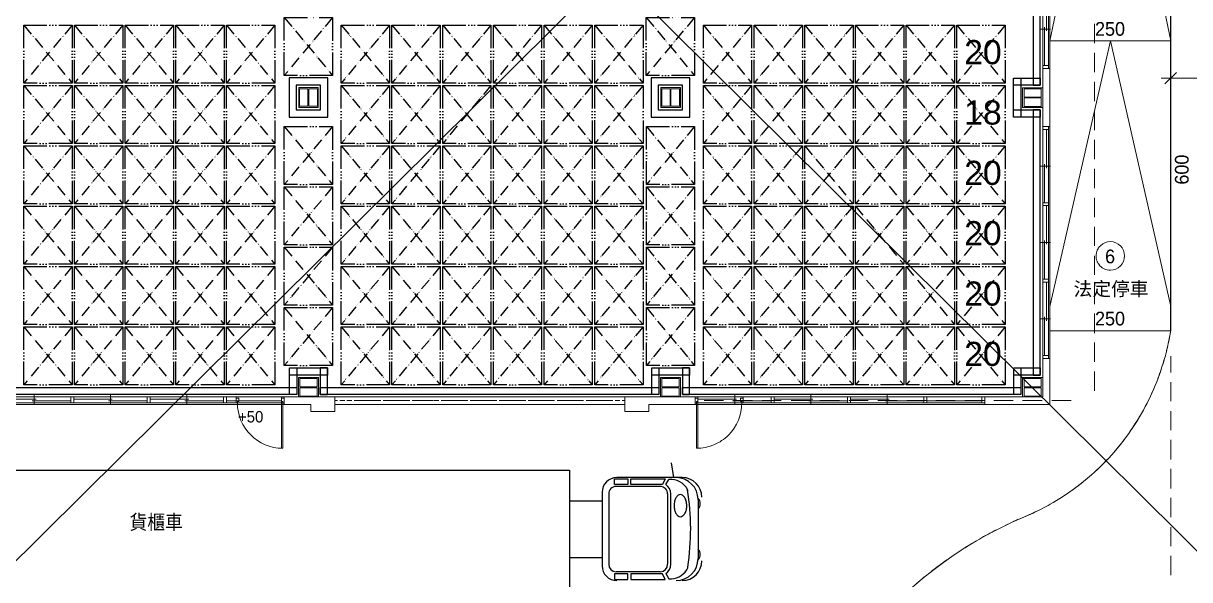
# Model space of a CAD drawing. Header units: millimetres. Extents: x -15161 to 10473752, y -72817 to 33960.
# Drawn here: x 10478 to 12894, y 113 to 1265 of the extents above; entities that cross this region are included whole.
import ezdxf

# ---------------------------------------------------------------- set-up
doc = ezdxf.new("R2010")
doc.units = ezdxf.units.MM
doc.linetypes.add('ACAD_ISO06W100', pattern=[36, 24, -3, 0, -3, 0, -3, 0, -3])
for name, color, linetype in [('PDF_幾何圖形', 7, 'Continuous'), ('PDF_文字', 7, 'Continuous'), ('棧板', 4, 'Continuous')]:
    doc.layers.add(name, color=color, linetype=linetype)
doc.styles.add('PDF PMingLiU', font='PMingLiU.ttf')
doc.styles.get("Standard").update_dxf_attribs({"font": 'arial.ttf'})
doc.styles.add('正黑', font='Microsoft JhengHei.ttf', dxfattribs={"width": 0.9})

# ---------------------------------------------------------------- blocks, each defined once
blk = doc.blocks.new('拆除後的建築底圖1131126')
at = {"layer": 'PDF_幾何圖形', "lineweight": 0}
for points in [[(13204.8, 3028.9), (12854.7, 3028.9, -0.000209), (12854.3, 625.2)], [(13203.6, 660.3, 0.011407), (13204.8, 702.3, -0.254152), (12816.2, -11.6)], [(12843.7, 576.5, -0.029059), (12822.9, 515.1, -0.063435), (12758.2, 402.5, -0.131849), (12552, 242.9, 0.263444), (12040.5, -420.6), (12269.6, -391.4), (12411, -373.2, -0.124958), (12546.5, -169.9, -0.064904), (12646.8, -99.2)], [(10921.4, 478.7, 0.412784), (11015.4, 384.7), (11015.4, 478.7), (11012.5, 478.7), (11012.5, 384.7)], [(11908.4, 391.9, -0.098021), (11872.4, 384.7), (11872.4, 478.7), (11875.4, 478.7), (11875.4, 384.7)]]:
    blk.add_lwpolyline(points, format="xyb", dxfattribs=at)
for points in [[(12854.7, 1228.6), (12729.8, 1828.5), (12604.5, 1228.6), (12729.8, 1828.5)], [(12604.5, 1228.6), (12604.5, 1828.5), (12854.7, 1828.5), (12854.7, 1228.6)], [(12854.7, 1828.5), (12854.7, 1228.6), (12604.5, 1228.6), (12604.5, 1828.5)], [(12589.6, 1171.4), (12589.6, 1651.1), (12604.5, 1651.1), (12604.5, 1171.4)], [(12854.7, 678.1), (12729.8, 1228.6), (12604.5, 678.1), (12729.8, 1228.6)], [(12604.5, 628.2), (12604.5, 1228.6), (12854.7, 1228.6), (12854.7, 628.2)], [(12854.7, 1228.6), (12854.7, 628.2), (12604.5, 628.2), (12604.5, 1228.6)], [(11048.5, 1093.1), (11048.5, 1090.5), (11088.7, 1090.5), (11088.7, 1093.1), (11069.6, 1093.1), (11069.6, 1129.1), (11088.7, 1129.1), (11088.7, 1132), (11048.5, 1132), (11048.5, 1129.1), (11067.5, 1129.1), (11067.5, 1093.1)], [(11048.5, 1093.1), (11048.5, 1129.1), (11050.2, 1129.1), (11050.2, 1093.1)], [(11087, 1093.1), (11087, 1129.1), (11088.7, 1129.1), (11088.7, 1093.1)], [(11798.3, 1093.1), (11798.3, 1090.5), (11839, 1090.5), (11839, 1093.1), (11819.5, 1093.1), (11819.5, 1129.1), (11839, 1129.1), (11839, 1132), (11798.3, 1132), (11798.3, 1129.1), (11817.8, 1129.1), (11817.8, 1093.1)], [(11798.3, 1093.1), (11798.3, 1129.1), (11800.4, 1129.1), (11800.4, 1093.1)], [(11837.3, 1093.1), (11837.3, 1129.1), (11839, 1129.1), (11839, 1093.1)], [(12586.7, 1090.9), (12589.6, 1090.9), (12589.6, 1131.6), (12586.7, 1131.6), (12586.7, 1112.1), (12551.1, 1112.1), (12551.1, 1131.6), (12548.1, 1131.6), (12548.1, 1090.9), (12551.1, 1090.9), (12551.1, 1110.4), (12586.7, 1110.4)], [(12551.1, 1129.5), (12551.1, 1131.6), (12586.7, 1131.6), (12586.7, 1129.5)], [(12551.1, 1090.9), (12551.1, 1092.6), (12586.7, 1092.6), (12586.7, 1090.9)], [(12854.7, 575.7), (12854.7, 541.8)], [(11086.6, 491), (11089.1, 491), (11089.1, 531.2), (11086.6, 531.2), (11086.6, 512.2), (11050.6, 512.2), (11050.6, 531.2), (11048, 531.2), (11048, 491), (11050.6, 491), (11050.6, 510), (11086.6, 510)], [(11050.6, 529.5), (11050.6, 531.2), (11086.6, 531.2), (11086.6, 529.5)], [(11836.8, 491), (11839.4, 491), (11839.4, 531.2), (11836.8, 531.2), (11836.8, 512.2), (11800.8, 512.2), (11800.8, 531.2), (11797.9, 531.2), (11797.9, 491), (11800.8, 491), (11800.8, 510), (11836.8, 510)], [(11800.8, 529.5), (11800.8, 531.2), (11836.8, 531.2), (11836.8, 529.5)], [(12586.7, 491), (12589.6, 491), (12589.6, 531.2), (12586.7, 531.2), (12586.7, 512.2), (12551.1, 512.2), (12551.1, 531.2), (12548.1, 531.2), (12548.1, 491), (12551.1, 491), (12551.1, 510), (12586.7, 510)], [(12551.1, 529.5), (12551.1, 531.2), (12586.7, 531.2), (12586.7, 529.5)], [(12854.7, 521.9), (12854.7, 482.1)], [(10282.5, 168.8), (10282.5, 145.9), (10289.3, 145.9), (10289.3, 73.9), (10354.1, 73.9), (10354.1, 475.7), (10418.4, 475.7), (11018.4, 475.7), (11073.4, 475.7), (11073.4, 460.9), (11123.4, 460.9), (11123.4, 491), (11018.4, 491), (10418.4, 491), (10339.3, 491), (10339.3, 216.2), (10282.5, 216.2), (10282.5, 168.8)], [(11050.6, 491), (11050.6, 492.7), (11086.6, 492.7), (11086.6, 491)], [(11800.8, 491), (11800.8, 492.7), (11836.8, 492.7), (11836.8, 491)], [(12551.1, 491), (12551.1, 492.7), (12586.7, 492.7), (12586.7, 491)], [(12854.7, 461.8), (12854.7, 422)], [(12854.7, 402.1), (12854.7, 361.8)], [(12854.7, 341.9), (12854.7, 301.7)], [(12854.7, 281.8), (12854.7, 242)], [(12854.7, 221.7), (12854.7, 181.9)], [(12854.7, 162), (12854.7, 121.8)]]:
    blk.add_lwpolyline(points, close=True, dxfattribs=at)
at = {"layer": 'PDF_幾何圖形', "lineweight": 5}
for points in [[(12604.5, 1228.6), (12604.5, 1828.5), (12854.7, 1828.5), (12854.7, 1228.6)], [(12604.5, 628.2), (12604.5, 1228.6), (12854.7, 1228.6), (12854.7, 628.2)]]:
    blk.add_lwpolyline(points, close=True, dxfattribs=at)
at = {"layer": 'PDF_幾何圖形', "lineweight": 0}
for points in [[(12601.5, 1651.1), (12601.5, 1171.4)], [(12597.7, 1329.3), (12597.7, 1249.3)], [(12593.5, 1177.3), (12593.5, 1257.3)], [(12697.2, 1263.7), (12697.2, 1223.9)], [(12585.4, 1253.1), (12605.7, 1253.1)], [(12697.2, 1204), (12697.2, 1163.8)], [(12589.6, 1177.3), (12601.5, 1177.3)], [(12589.6, 1051.1), (12589.6, 1171.4)], [(12697.2, 1143.9), (12697.2, 1103.6)], [(12697.2, 1083.7), (12697.2, 1043.9)], [(12469.4, 478.7), (11869.4, 478.7), (11869.4, 491), (11723.8, 491), (11723.8, 475.7), (11123.4, 475.7), (11123.4, 491), (11723.8, 491), (11723.8, 460.9), (11773.7, 460.9), (11773.7, 475.7), (11869.4, 475.7), (11869.4, 491), (12469.4, 491), (12589.6, 491), (12589.6, 571), (12604.5, 571), (12604.5, 1051.1), (12589.6, 1051.1), (12589.6, 571)], [(12589.6, 1045.2), (12601.5, 1045.2)], [(12597.7, 1045.2), (12597.7, 965.2)], [(12601.5, 1051.1), (12601.5, 571)], [(12697.2, 1023.6), (12697.2, 983.8)], [(12585.4, 969), (12605.7, 969)], [(12593.5, 893.2), (12593.5, 973.2)], [(12697.2, 963.9), (12697.2, 923.7)], [(12697.2, 903.8), (12697.2, 863.6)], [(12589.6, 893.2), (12601.5, 893.2)], [(12601.5, 887.3), (12589.6, 887.3)], [(12597.7, 887.3), (12597.7, 807.3)], [(12697.2, 843.7), (12697.2, 803.9)], [(12585.4, 811.1), (12605.7, 811.1)], [(12593.5, 735.3), (12593.5, 815.3)], [(12697.2, 783.6), (12697.2, 743.8)], [(12589.6, 735.3), (12601.5, 735.3)], [(12589.6, 728.9), (12601.5, 728.9)], [(12597.7, 728.9), (12597.7, 648.9)], [(12697.2, 723.9), (12697.2, 683.6)], [(12585.4, 653.1), (12605.7, 653.1)], [(12593.5, 576.9), (12593.5, 657)], [(12697.2, 663.7), (12697.2, 623.5)], [(12697.2, 603.6), (12697.2, 563.8)], [(12469.4, 491), (12469.4, 475.7), (12604.5, 475.7), (12604.5, 571)], [(12589.6, 576.9), (12601.5, 576.9)], [(12697.2, 543.5), (12697.2, 503.7)], [(11018.4, 475.7), (11018.4, 491), (11018.4, 478.7), (10418.4, 478.7)], [(10424.4, 486.8), (10504.4, 486.8)], [(10500.6, 494.8), (10500.6, 474.9)], [(10576.4, 491), (10576.4, 478.7)], [(10582.3, 491), (10582.3, 478.7)], [(10582.3, 486.8), (10662.3, 486.8)], [(10658.5, 494.8), (10658.5, 474.9)], [(10734.3, 478.7), (10734.3, 491)], [(10740.6, 491), (10740.6, 478.7)], [(10740.6, 486.8), (10820.7, 486.8)], [(10816.4, 494.8), (10816.4, 474.9)], [(10892.6, 478.7), (10892.6, 491)], [(10898.6, 491), (10898.6, 478.7)], [(10918.5, 491), (10918.5, 478.7), (10921.4, 478.7), (10921.4, 481.7), (10924.4, 481.7), (10924.4, 488.9), (10918.5, 488.9)], [(11012.5, 491), (11012.5, 478.7)], [(11018.4, 478.7), (11015.4, 478.7), (11015.4, 481.7), (11012.5, 481.7), (11012.5, 488.9), (11018.4, 488.9)], [(11128.5, 483.4), (11123.4, 483.4), (11123.8, 482.9)], [(11133.6, 483.4), (11143.7, 483.4)], [(11148.4, 483.4), (11158.5, 483.4)], [(11163.6, 483.4), (11173.8, 483.4)], [(11178.4, 483.4), (11188.6, 483.4)], [(11193.7, 483.4), (11203.4, 483.4)], [(11208.5, 483.4), (11218.7, 483.4)], [(11223.7, 483.4), (11233.5, 483.4)], [(11238.6, 483.4), (11248.7, 483.4)], [(11253.8, 483.4), (11263.5, 483.4)], [(11268.6, 483.4), (11278.8, 483.4)], [(11283.4, 483.4), (11293.6, 483.4)], [(11298.7, 483.4), (11308.4, 483.4)], [(11313.5, 483.4), (11323.7, 483.4)], [(11328.8, 483.4), (11338.5, 483.4)], [(11343.6, 483.4), (11353.7, 483.4)], [(11358.8, 483.4), (11368.6, 483.4)], [(11373.6, 483.4), (11383.8, 483.4)], [(11388.5, 483.4), (11398.6, 483.4)], [(11403.7, 483.4), (11413.4, 483.4)], [(11418.5, 483.4), (11428.7, 483.4)], [(11433.8, 483.4), (11443.5, 483.4)], [(11448.6, 483.4), (11458.7, 483.4)], [(11463.8, 483.4), (11473.6, 483.4)], [(11478.6, 483.4), (11488.8, 483.4)], [(11493.5, 483.4), (11503.6, 483.4)], [(11508.7, 483.4), (11518.9, 483.4)], [(11523.5, 483.4), (11533.7, 483.4)], [(11538.8, 483.4), (11548.5, 483.4)], [(11553.6, 483.4), (11563.7, 483.4)], [(11568.8, 483.4), (11578.6, 483.4)], [(11583.6, 483.4), (11593.8, 483.4)], [(11598.9, 483.4), (11608.6, 483.4)], [(11613.7, 483.4), (11623.9, 483.4)], [(11628.5, 483.4), (11638.7, 483.4)], [(11643.8, 483.4), (11653.5, 483.4)], [(11658.6, 483.4), (11668.7, 483.4)], [(11673.8, 483.4), (11683.6, 483.4)], [(11688.6, 483.4), (11698.8, 483.4)], [(11703.9, 483.4), (11713.6, 483.4)], [(11718.7, 483.4), (11723.8, 483.4), (11724.2, 482.9)], [(11869.4, 478.7), (11872.4, 478.7), (11872.4, 481.7), (11875.4, 481.7), (11875.4, 488.9), (11869.4, 488.9)], [(11875.4, 491), (11875.4, 478.7)], [(11875.4, 486.8), (11955.4, 486.8)], [(11951.6, 494.8), (11951.6, 474.9)], [(11969.4, 491), (11969.4, 478.7), (11966.4, 478.7), (11966.4, 481.7), (11963.4, 481.7), (11963.4, 488.9), (11969.4, 488.9)], [(12027.4, 491), (12027.4, 478.7)], [(12033.3, 491), (12033.3, 478.7)], [(12033.3, 486.8), (12113.3, 486.8)], [(12109.5, 494.8), (12109.5, 474.9)], [(12185.3, 478.7), (12185.3, 491)], [(12191.6, 491), (12191.6, 478.7)], [(12191.6, 486.8), (12271.7, 486.8)], [(12267.4, 494.8), (12267.4, 474.9)], [(12343.6, 478.7), (12343.6, 491)], [(12349.6, 491), (12349.6, 478.7)], [(12463.5, 491), (12463.5, 478.7)], [(10576.4, 482.9), (10496.3, 482.9)], [(10734.3, 482.9), (10654.3, 482.9)], [(10892.6, 482.9), (10812.6, 482.9)], [(11012.5, 482.9), (10898.6, 482.9)], [(11869.4, 475.7), (12469.4, 475.7)], [(12027.4, 482.9), (11947.3, 482.9)], [(12185.3, 482.9), (12105.3, 482.9)], [(12343.6, 482.9), (12263.6, 482.9)], [(12463.5, 482.9), (12349.6, 482.9)]]:
    blk.add_lwpolyline(points, dxfattribs=at)
at = {"layer": 'PDF_幾何圖形', "lineweight": 9}
for points in [[(12842.8, 1139.6), (12866.5, 1162.9)], [(12854.7, 1135), (12854.7, 1161.2)], [(12834.8, 1151.1), (12854.7, 1151.1), (13204.8, 1151.1), (13224.7, 1151.1)]]:
    blk.add_lwpolyline(points, dxfattribs=at)
at = {"layer": 'PDF_幾何圖形', "lineweight": 5}
for points in [[(12709, 804.3), (12706.5, 801.8), (12706.1, 800.5)], [(12702.3, 772.1), (12702.7, 770.9), (12703.1, 770), (12704, 768.7), (12704.4, 767.5)], [(11208.1, 483.4), (11167.9, 483.4)], [(11268.2, 483.4), (11228, 483.4)], [(11327.9, 483.4), (11288.1, 483.4)], [(11388, 483.4), (11348.2, 483.4)], [(11448.2, 483.4), (11407.9, 483.4)], [(11508.3, 483.4), (11468, 483.4)], [(11568, 483.4), (11528.2, 483.4)], [(11628.1, 483.4), (11588.3, 483.4)], [(11688.2, 483.4), (11648, 483.4)], [(11928.3, 483.4), (11888.1, 483.4)], [(11988.4, 483.4), (11948.2, 483.4)], [(12048.1, 483.4), (12008.3, 483.4)], [(12108.2, 483.4), (12068.4, 483.4)], [(12168.4, 483.4), (12128.1, 483.4)], [(12228.1, 483.4), (12188.3, 483.4)], [(12288.2, 483.4), (12248.4, 483.4)], [(12348.3, 483.4), (12308.1, 483.4)], [(12408.4, 483.4), (12368.2, 483.4)], [(12468.1, 483.4), (12428.3, 483.4)], [(12528.2, 483.4), (12488.5, 483.4)], [(12588.4, 483.4), (12548.1, 483.4)], [(12648.5, 483.4), (12608.3, 483.4)]]:
    blk.add_lwpolyline(points, dxfattribs=at)
at = {"layer": 'PDF_幾何圖形', "lineweight": 0}
for centre, radius, start, end in [((11872, 478.8), 94.4, 315.1006, 359.9191), ((12439.9, 655.7), 406.3, 325.1769, 330.8122), ((12308.8, 742.5), 563.5, 319.3971, 323.4727), ((12357.1, 707.9), 504.2, 291.3361, 296.1199), ((12572.1, -69.5), 286.4, 121.0033, 125.0445), ((11994.6, 623.8), 613.8, 306.4055, 308.2948), ((13144.7, -854.5), 1259.6, 129.4925, 130.4221)]:
    blk.add_arc(centre, radius, start, end, dxfattribs=at)
at = {"layer": 'PDF_幾何圖形', "lineweight": 5}
for centre, radius, start, end in [((12439.9, 655.7), 406.3, 325.1769, 330.8122), ((12308.8, 742.5), 563.5, 319.3971, 323.4727), ((12357.1, 707.9), 504.2, 291.3361, 296.1199), ((12572.1, -69.5), 286.4, 121.0033, 125.0445), ((11994.6, 623.8), 613.8, 306.4055, 308.2948), ((13144.7, -854.5), 1259.6, 129.4925, 130.4221)]:
    blk.add_arc(centre, radius, start, end, dxfattribs=at)
for points in [[(12706.1, 800.5), (12703.6, 798.4), (12704.6, 798.2), (12702.7, 795.4)], [(12729.8, 812.8), (12720.9, 812.2), (12715.8, 810.2), (12709, 804.3)], [(12759, 783.1), (12759.2, 799.6), (12746, 812.3), (12729.8, 812.8)], [(12702.7, 795.4), (12701.2, 791), (12699.8, 788), (12700.2, 783.1)], [(12700.2, 783.1), (12699.8, 779.2), (12700.8, 775.8), (12702.3, 772.1)], [(12729.8, 753.5), (12746, 754), (12759.2, 766.7), (12759, 783.1)], [(12704.4, 767.5), (12708.1, 764.1), (12704.5, 766.2), (12708.2, 762.8)], [(12708.2, 762.8), (12715, 756.4), (12720.5, 754.1), (12729.8, 753.5)], [(12846.2, 587.1), (12849.8, 600.3), (12852.3, 614.6), (12854.7, 628.2)], [(12828.4, 529.5), (12832.9, 542.2), (12837.6, 554.7), (12841.1, 567.6)], [(12803.9, 474.9), (12810.4, 486.2), (12815.8, 499.4), (12821.2, 511.3)], [(12694.6, 333.5), (12704.2, 342.3), (12714.5, 351.7), (12723, 361.4)], [(12647.6, 295.8), (12658.3, 303.5), (12669.4, 311.7), (12679.4, 320.4)], [(12596.8, 264), (12607.9, 270.9), (12620.5, 277.3), (12631.1, 284.8)], [(12529.5, 233.6), (12524.2, 230.4), (12516.9, 228.1), (12511.7, 224.7)], [(12540.5, 238.2), (12536.7, 236.9), (12532.9, 234.2), (12529.5, 233.6)], [(12476.2, 206.5), (12469.4, 203.7), (12464.7, 199.8), (12458.4, 196.7)], [(12493.5, 215.8), (12487.9, 212.9), (12481.5, 209.8), (12476.2, 206.5)], [(12441.5, 186.6), (12435.5, 183), (12430.2, 180), (12424.5, 176)], [(12391.1, 153.5), (12385.8, 150.4), (12380.1, 145.3), (12375, 142.1)]]:
    blk.add_open_spline(points, degree=3, dxfattribs=at)
at = {"layer": 'PDF_幾何圖形', "lineweight": 0}
for points in [[(12851.3, 610), (12849.5, 598.7), (12846.3, 587.7), (12843.7, 576.5)], [(12846.2, 587.1), (12849.8, 600.3), (12852.3, 614.6), (12854.7, 628.2)], [(12854.3, 625.2), (12852.5, 620.5), (12853.1, 614.6), (12851.3, 610)], [(12828.4, 529.5), (12832.9, 542.2), (12837.6, 554.7), (12841.1, 567.6)], [(12803.9, 474.9), (12810.4, 486.2), (12815.8, 499.4), (12821.2, 511.3)], [(11924.5, 400.8), (11928.8, 402.9), (11935.4, 408.7), (11938.9, 412.2)], [(11908.4, 391.9), (11912.9, 394), (11921.3, 397.5), (11924.5, 400.8)], [(12694.6, 333.5), (12704.2, 342.3), (12714.5, 351.7), (12723, 361.4)], [(12647.6, 295.8), (12658.3, 303.5), (12669.4, 311.7), (12679.4, 320.4)], [(12596.8, 264), (12607.9, 270.9), (12620.5, 277.3), (12631.1, 284.8)], [(12529.5, 233.6), (12524.2, 230.4), (12516.9, 228.1), (12511.7, 224.7)], [(12540.5, 238.2), (12536.7, 236.9), (12532.9, 234.2), (12529.5, 233.6)], [(12476.2, 206.5), (12469.4, 203.7), (12464.7, 199.8), (12458.4, 196.7)], [(12493.5, 215.8), (12487.9, 212.9), (12481.5, 209.8), (12476.2, 206.5)], [(12441.5, 186.6), (12435.5, 183), (12430.2, 180), (12424.5, 176)], [(12391.1, 153.5), (12385.8, 150.4), (12380.1, 145.3), (12375, 142.1)]]:
    blk.add_open_spline(points, degree=3, dxfattribs=at)
at = {"layer": 'PDF_文字', "attachment_point": 4, "style": 'PDF PMingLiU'}
for s, insert, char_height in [('250', (12698, 1253.2), 28.45), ('6', (12718.8, 781.9), 28.4), ('法定停車', (12653.6, 713.3), 28.45), ('250', (12698, 653.2), 28.45), ('+50', (10922.7, 449.9), 23.61)]:
    blk.add_mtext(s, dxfattribs=dict(at, insert=insert, char_height=char_height))
at = {"layer": 'PDF_文字', "insert": (12877.9, 930.9), "char_height": 28.45, "attachment_point": 4, "rotation": 90, "style": 'PDF PMingLiU'}
blk.add_mtext('600', dxfattribs=at)
blk = doc.blocks.new('棧板')
at = {"color": 4, "linetype": 'ACAD_ISO06W100', "ltscale": 20}
blk.add_lwpolyline([(58209, -10310), (59209, -10310), (59209, -11510), (58209, -11510)], close=True, dxfattribs=at)
at = {"color": 4, "linetype": 'ACAD_ISO06W100', "ltscale": 10}
for points in [[(58209, -10310), (59209, -11510)], [(59209, -10310), (58209, -11510)]]:
    blk.add_lwpolyline(points, dxfattribs=at)

msp = doc.modelspace()

# ---------------------------------------------------------------- linework, layer by layer
at = {"color": 54, "lineweight": -3}
for p, q in [((11825.6903, 324.0708), (11820.3624, 354.656)), ((11702.5465, 309.9277), (11702.5465, 321.5502)), ((11702.5465, 321.5502), (11730.2937, 321.5502)), ((11842.7519, 324.0708), (11707.4604, 324.0708)), ((11730.2937, 321.5502), (11730.2937, 309.9277)), ((11736.0744, 309.9277), (11736.0744, 321.5502)), ((11736.0744, 321.5502), (11807.8367, 321.5502)), ((11807.8367, 321.5502), (11802.2782, 309.9277)), ((11808.6619, 309.5234), (11815.0908, 320.2214)), ((11676.9804, 293.5908), (11676.9804, 141.1908)), ((11690.6106, 290.3776), (11690.6106, 144.4039)), ((11730.2937, 309.9277), (11702.5465, 309.9277)), ((11797.2906, 305.6176), (11705.8506, 305.6176)), ((11802.2782, 309.9277), (11736.0744, 309.9277)), ((11812.5306, 290.3776), (11812.5306, 144.4039)), ((11819.2978, 144.0386), (11819.2978, 290.743)), ((11609.0886, 276.2212), (11676.9804, 276.2212)), ((11875.7719, 278.3508), (11875.7719, 156.4308)), ((11609.0886, 158.5604), (11676.9804, 158.5604)), ((11702.5465, 124.8539), (11702.5465, 113.2314)), ((11730.2937, 124.8539), (11702.5465, 124.8539)), ((11797.2906, 129.1639), (11705.8506, 129.1639)), ((11730.2937, 113.2314), (11730.2937, 124.8539)), ((11736.0744, 124.8539), (11736.0744, 113.2314)), ((11802.2782, 124.8539), (11736.0744, 124.8539)), ((11807.8367, 113.2314), (11802.2782, 124.8539)), ((11808.6619, 125.2582), (11815.0908, 114.5602)), ((11702.5465, 113.2314), (11730.2937, 113.2314)), ((11736.0744, 113.2314), (11807.8367, 113.2314))]:
    msp.add_line(p, q, dxfattribs=at)
at = {"color": 4}
for points in [[(8080.2167, 4959.9057), (15312.2056, -2209.2652)], [(15312.2056, 4959.9057), (8080.2167, -2209.2652)]]:
    msp.add_lwpolyline(points, dxfattribs=at)
at = {"color": 94}
for points in [[(12569.6433, 1136.527), (12584.6433, 1136.527), (12584.6433, 1685.9083), (12569.6433, 1685.9083)], [(11028.4579, 1070.5233), (11108.6812, 1070.5233), (11108.6812, 1152.0168), (11028.4579, 1152.0168)], [(11043.4579, 1085.5233), (11093.6812, 1085.5233), (11093.6812, 1137.0168), (11043.4579, 1137.0168)], [(11778.3039, 1070.5233), (11858.5273, 1070.5233), (11858.5273, 1152.0168), (11778.3039, 1152.0168)], [(11793.3039, 1085.5233), (11843.5273, 1085.5233), (11843.5273, 1137.0168), (11793.3039, 1137.0168)], [(12584.6433, 1151.6529), (12584.6433, 1136.6529), (12529.42, 1136.6529), (12529.42, 1151.6529)], [(12544.42, 1070.5897), (12529.42, 1070.5897), (12529.42, 1151.6529), (12544.42, 1151.6529)], [(12584.6433, 1085.5897), (12584.6433, 1070.5897), (12529.42, 1070.5897), (12529.42, 1085.5897)], [(12569.6433, 536.2084), (12584.6433, 536.2084), (12584.6433, 1085.5897), (12569.6433, 1085.5897)], [(11044.3047, 495.9855), (11029.3047, 495.9855), (11029.3047, 551.2084), (11044.3047, 551.2084)], [(11029.3047, 536.2084), (11029.3047, 551.2084), (11107.8341, 551.2084), (11107.8341, 536.2084)], [(11092.8341, 495.9855), (11107.8341, 495.9855), (11107.8341, 551.2084), (11092.8341, 551.2084)], [(11794.5742, 495.9855), (11779.5742, 495.9855), (11779.5742, 551.2084), (11794.5742, 551.2084)], [(11779.5742, 536.2084), (11779.5742, 551.2084), (11858.1036, 551.2084), (11858.1036, 536.2084)], [(11843.1036, 495.9855), (11858.1036, 495.9855), (11858.1036, 551.2084), (11843.1036, 551.2084)], [(12544.6317, 495.9855), (12529.6317, 495.9855), (12529.6317, 551.2084), (12544.6317, 551.2084)], [(12529.6317, 536.2084), (12529.6317, 551.2084), (12584.6433, 551.2084), (12584.6433, 536.2084)], [(11044.3047, 510.9855), (11044.3047, 495.9855), (10343.8352, 495.9855), (10343.8352, 510.9855)], [(11794.5742, 510.9855), (11794.5742, 495.9855), (11092.8341, 495.9855), (11092.8341, 510.9855)], [(12544.6317, 510.9855), (12544.6317, 495.9855), (11843.1036, 495.9855), (11843.1036, 510.9855)]]:
    msp.add_lwpolyline(points, close=True, dxfattribs=at)
at = {"color": 54, "lineweight": -3}
msp.add_lwpolyline([(11609.0886, 95.4708), (10359.4086, 95.4708), (10359.4086, 339.3108), (11609.0886, 339.3108)], close=True, dxfattribs=at)
msp.add_lwpolyline([(11839.1609, 243.0789, 0.158539974), (11843.7102, 244.5586, 0.10646545), (11848.3956, 249.7968, 0.071619885), (11851.4745, 257.6277, 0.071564925), (11852.2207, 266.0154, 0.057968817), (11851.1485, 275.2321, 0.071619885), (11848.3956, 282.2339, 0.10646545), (11843.7102, 287.4721, 0.158539974), (11839.1609, 288.9518, 0.158539974), (11834.6116, 287.4721, 0.10646545), (11829.9263, 282.2339, 0.071619885), (11827.1733, 275.2321, 0.057968817), (11826.1011, 266.0154, 0.057968817), (11827.1733, 256.7986, 0.071619885), (11829.9263, 249.7968, 0.10646545), (11834.6116, 244.5586, 0.158539974)], format="xyb", close=True, dxfattribs=at)
for centre, radius, start, end in [((11707.4604, 293.5908), 30.48, 90, 180), ((11818.4353, 280.1602), 40.2005, 27.6368232, 94.7722276), ((11830.0519, 278.3508), 45.72, 0, 90), ((11842.7519, 283.4308), 40.64, 0, 90), ((11705.8506, 290.3776), 15.24, 90, 180.0000109), ((11797.2906, 290.3776), 15.24, 359.9999984, 90), ((11797.2906, 290.3776), 22.268, 0, 59.2925114), ((11839.4185, 293.678), 15.24, 8.577434, 32.7903746), ((11333.6455, 217.3908), 526.7339, 351.422566, 8.8918373), ((11864.9726, 269.9146), 15.3142, 314.843812, 45.5128877), ((11864.9726, 164.867), 15.3142, 314.4871123, 45.156188), ((11830.0519, 156.4308), 45.72, 270, 0), ((11842.7519, 151.3508), 40.64, 270, 0), ((11707.4604, 141.1908), 30.48, 180, 270), ((11705.8506, 144.4039), 15.24, 180, 270), ((11797.2906, 144.4039), 15.24, 270, 0), ((11797.2906, 144.4039), 22.268, 300.7074886, 0), ((11818.4353, 154.6213), 40.2005, 265.2277724, 327.2096254), ((11839.4185, 141.1036), 15.24, 327.2096254, 351.422566)]:
    msp.add_arc(centre, radius, start, end, dxfattribs=at)

# ---------------------------------------------------------------- block references
at = {"color": 30}
msp.add_blockref('拆除後的建築底圖1131126', (0, 0), dxfattribs=at)
at = {"layer": '棧板', "color": 4, "xscale": 0.1, "yscale": 0.1, "zscale": 0.1}
for p in [(4658.0669, 2292.2005), (4763.0669, 2292.2005), (4868.0669, 2292.2005), (4973.0669, 2292.2005), (5078.0669, 2292.2005), (5197.6263, 2308.0158), (5315.7524, 2292.2005), (5420.7524, 2292.2005), (5525.7524, 2292.2005), (5630.7524, 2292.2005), (5735.7524, 2292.2005), (5840.7524, 2292.2005), (5947.4723, 2308.0158), (6065.81, 2292.2005), (6170.81, 2292.2005), (6275.81, 2292.2005), (6380.81, 2292.2005), (6485.81, 2292.2005), (6590.81, 2292.2005), (4658.0669, 2167.2005), (4763.0669, 2167.2005), (4868.0669, 2167.2005), (4973.0669, 2167.2005), (5078.0669, 2167.2005), (5315.7524, 2167.2005), (5420.7524, 2167.2005), (5525.7524, 2167.2005), (5630.7524, 2167.2005), (5735.7524, 2167.2005), (5840.7524, 2167.2005), (6065.81, 2167.2005), (6170.81, 2167.2005), (6275.81, 2167.2005), (6380.81, 2167.2005), (6485.81, 2167.2005), (6590.81, 2167.2005), (5197.6261, 2082.2074), (5947.6837, 2082.2074), (4658.0669, 2042.2074), (4763.0669, 2042.2074), (4868.0669, 2042.2074), (4973.0669, 2042.2074), (5078.0669, 2042.2074), (5315.7524, 2042.2074), (5420.7524, 2042.2074), (5525.7524, 2042.2074), (5630.7524, 2042.2074), (5735.7524, 2042.2074), (5840.7524, 2042.2074), (6065.81, 2042.2074), (6170.81, 2042.2074), (6275.81, 2042.2074), (6380.81, 2042.2074), (6485.81, 2042.2074), (6590.81, 2042.2074), (5197.6261, 1957.2074), (5947.6837, 1957.2074), (4658.0669, 1917.2074), (4763.0669, 1917.2074), (4868.0669, 1917.2074), (4973.0669, 1917.2074), (5078.0669, 1917.2074), (5315.7524, 1917.2074), (5420.7524, 1917.2074), (5525.7524, 1917.2074), (5630.7524, 1917.2074), (5735.7524, 1917.2074), (5840.7524, 1917.2074), (6065.81, 1917.2074), (6170.81, 1917.2074), (6275.81, 1917.2074), (6380.81, 1917.2074), (6485.81, 1917.2074), (6590.81, 1917.2074), (5197.6261, 1832.2074), (5947.6837, 1832.2074), (4658.0669, 1792.2074), (4763.0669, 1792.2074), (4868.0669, 1792.2074), (4973.0669, 1792.2074), (5078.0669, 1792.2074), (5315.7524, 1792.2074), (5420.7524, 1792.2074), (5525.7524, 1792.2074), (5630.7524, 1792.2074), (5735.7524, 1792.2074), (5840.7524, 1792.2074), (6065.81, 1792.2074), (6170.81, 1792.2074), (6275.81, 1792.2074), (6380.81, 1792.2074), (6485.81, 1792.2074), (6590.81, 1792.2074), (5197.6261, 1707.2074), (5947.6837, 1707.2074), (4658.0669, 1667.2074), (4763.0669, 1667.2074), (4868.0669, 1667.2074), (4973.0669, 1667.2074), (5078.0669, 1667.2074), (5315.7524, 1667.2074), (5420.7524, 1667.2074), (5525.7524, 1667.2074), (5630.7524, 1667.2074), (5735.7524, 1667.2074), (5840.7524, 1667.2074), (6065.81, 1667.2074), (6170.81, 1667.2074), (6275.81, 1667.2074), (6380.81, 1667.2074), (6485.81, 1667.2074), (6590.81, 1667.2074)]:
    msp.add_blockref('棧板', p, dxfattribs=at)

# ---------------------------------------------------------------- texts
at = {"color": 211, "char_height": 50, "attachment_point": 1}
for s, insert in [('20', (12426.9873, 1230.2395)), ('18', (12426.9873, 1105.2395)), ('20', (12426.9873, 980.2464)), ('20', (12426.9873, 855.2464)), ('20', (12426.9873, 730.2464)), ('20', (12426.9873, 605.2464))]:
    msp.add_mtext_dynamic_manual_height_columns(s, width=84.498161, gutter_width=12.5, heights=[63.2357], dxfattribs=dict(at, insert=insert))
at = {"color": 54, "insert": (10698.0017, 246.854), "char_height": 30, "attachment_point": 1, "style": '正黑'}
msp.add_mtext_dynamic_manual_height_columns('{\\fPMingLiU|b0|i0|c136|p18;貨櫃車}', width=1270.122655, gutter_width=1.25, heights=[0], dxfattribs=at)

doc.saveas('drawing.dxf')
